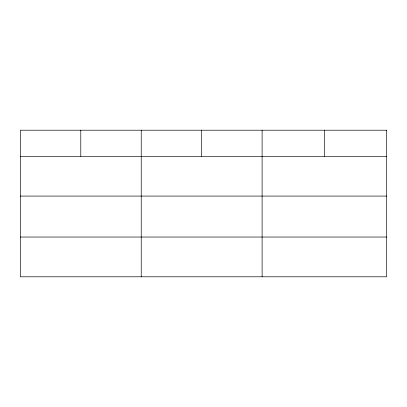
<?xml version="1.0" encoding="UTF-8"?>
<svg xmlns="http://www.w3.org/2000/svg" width="407" height="407" viewBox="0 0 407 407"><rect width="100%" height="100%" fill="white"/><g stroke="black" fill="none" stroke-linecap="round" stroke-linejoin="round"><path stroke-width="0.61" d="M20.35 156.329L386.65 156.329M20.35 196.077L386.65 196.077M20.35 237.037L386.65 237.037M324.379 130.209L324.379 156.329M262.108 130.209L262.108 276.791M201.668 130.209L201.668 156.329M141.229 130.209L141.229 276.791M80.79 130.209L80.79 156.329M386.65 130.209L20.35 130.209L20.35 276.791L386.65 276.791L386.65 130.209"/></g></svg>
